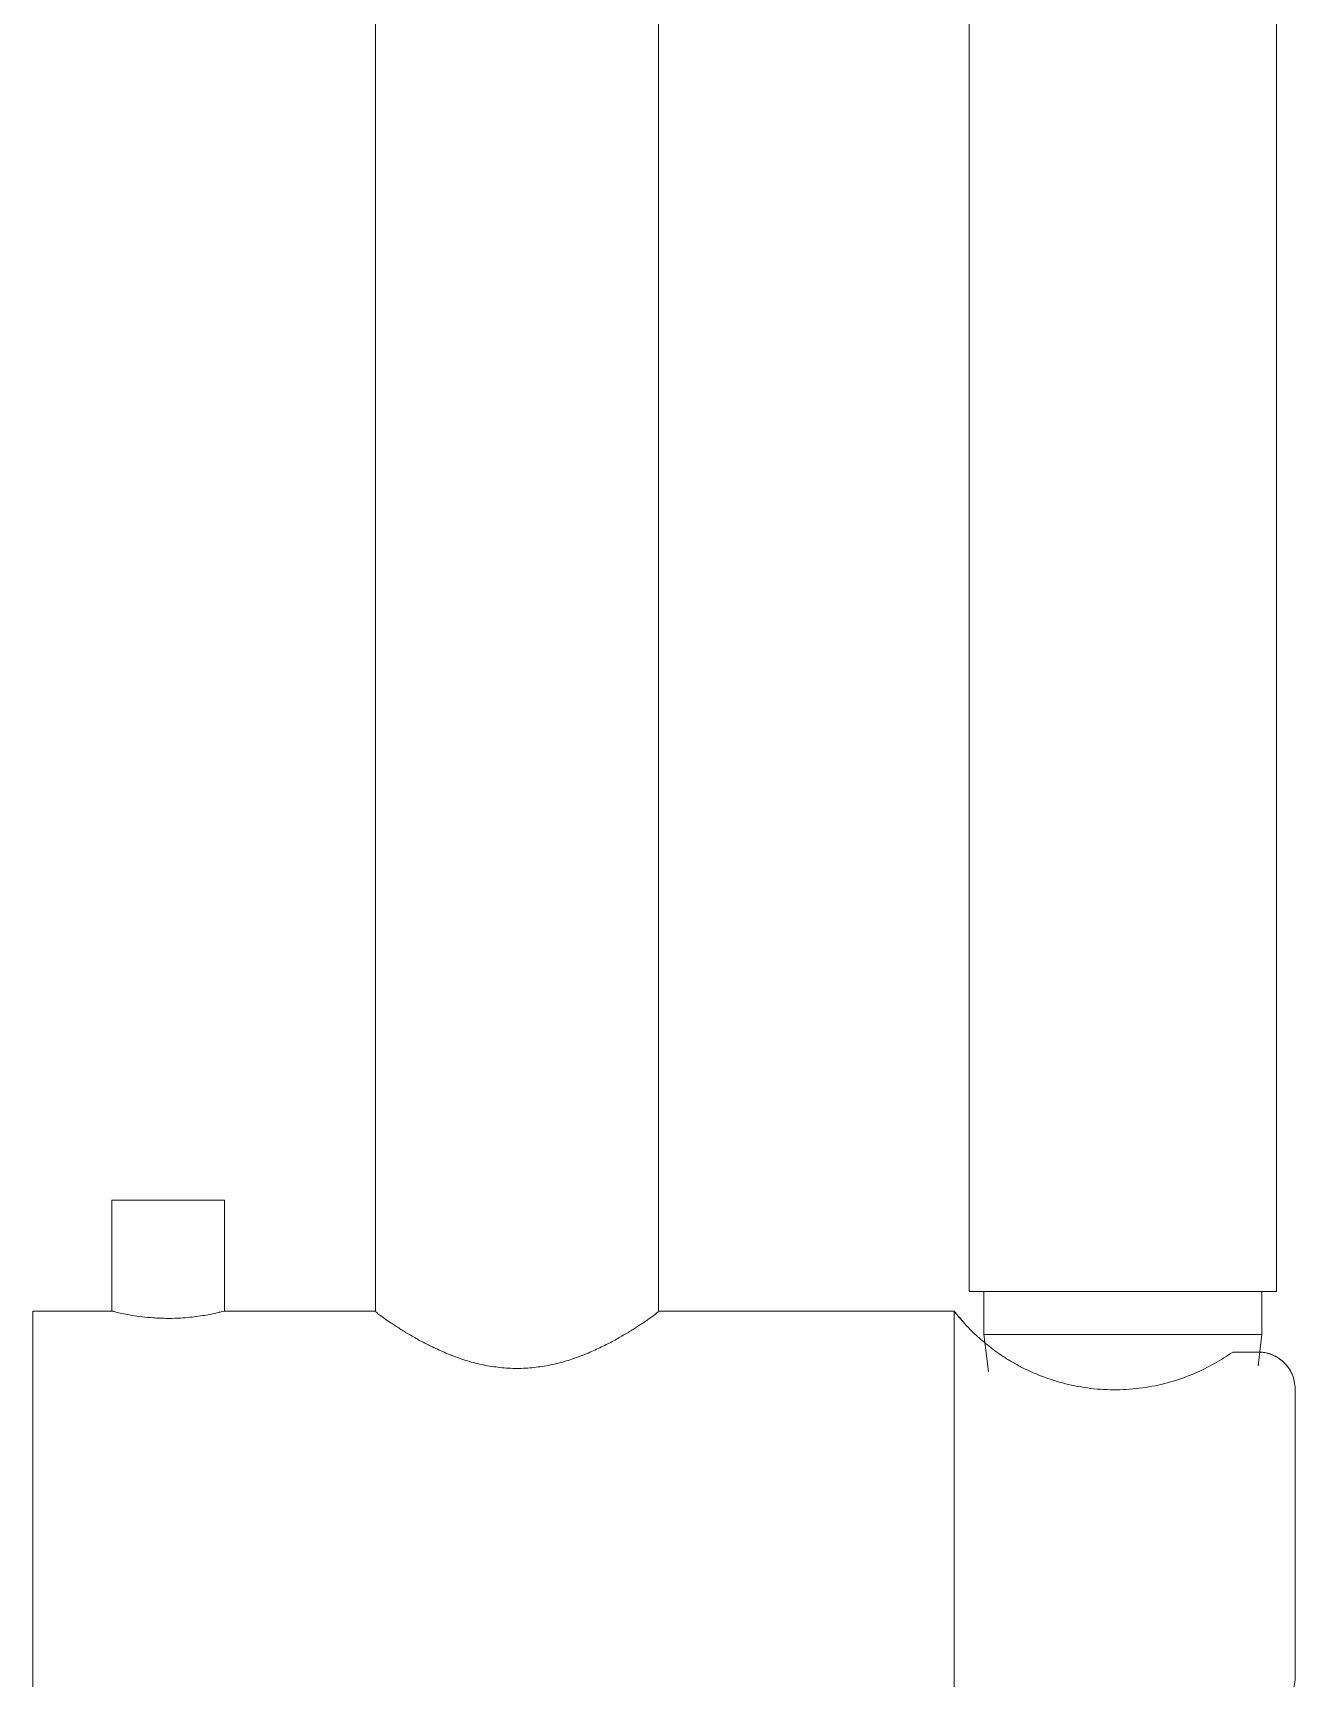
# Model space of a CAD drawing. Header units: millimetres. Extents: x -9622 to 8910, y -3000 to 10688.
# Drawn here: x 3677.9 to 3780.5, y 4456.5 to 4590.2 of the extents above; entities that cross this region are included whole.
import ezdxf

# ---------------------------------------------------------------- set-up
doc = ezdxf.new("R2010")
doc.units = ezdxf.units.MM
doc.layers.add('P-SANR-FIXT', color=6, linetype='Continuous', lineweight=9)

# ---------------------------------------------------------------- blocks, each defined once
blk = doc.blocks.new('Plumbing_Fixtures-Grohe-Allure-Rainshower_Shower_System_Wall_Mounted-12-METRIC - Allure 27 469 000-445960-D-D')
at = {"layer": 'P-SANR-FIXT'}
for p, q in [((3705.74, 5002.29), (3705.74, 4486.29)), ((3728.74, 4486.29), (3728.74, 5002.29)), ((3753.99, 4617.89), (3753.99, 4487.89)), ((3778.99, 4487.89), (3778.99, 4617.89)), ((3684.31, 4495.3), (3684.31, 4486.3)), ((3693.47, 4495.3), (3684.31, 4495.3)), ((3684.92, 4495.3), (3684.31, 4495.3)), ((3693.47, 4495.3), (3692.86, 4495.3)), ((3693.47, 4486.3), (3693.47, 4495.3)), ((3753.99, 4487.89), (3778.99, 4487.89)), ((3755.19, 4487.89), (3755.19, 4484.39)), ((3777.79, 4484.39), (3777.79, 4487.89)), ((3684.31, 4486.3), (3677.89, 4486.3)), ((3677.89, 4486.3), (3677.89, 4485.52)), ((3677.89, 4486.3), (3677.89, 4450.3)), ((3705.76, 4486.3), (3693.47, 4486.3)), ((3752.78, 4486.3), (3728.73, 4486.3)), ((3752.78, 4486.3), (3752.78, 4450.3)), ((3752.78, 4450.3), (3752.78, 4486.3)), ((3755.19, 4484.39), (3755.56, 4481.39)), ((3777.79, 4484.39), (3755.19, 4484.39)), ((3777.49, 4481.86), (3777.79, 4484.39)), ((3777.49, 4482.97), (3775.42, 4482.97)), ((3780.49, 4456.47), (3780.49, 4479.97))]:
    blk.add_line(p, q, dxfattribs=at)
for points in [[(3684.31, 4486.3), (3684.31, 4486.3), (3684.36, 4486.29), (3684.5, 4486.25), (3684.59, 4486.23)], [(3693.19, 4486.23), (3693.38, 4486.27), (3693.47, 4486.3), (3693.47, 4486.3)]]:
    blk.add_open_spline(points, degree=3, dxfattribs=at)
for points, knots in [([(3693.47, 4486.3), (3693.47, 4486.3), (3693.42, 4486.29), (3693.22, 4486.24), (3692.87, 4486.16), (3692.42, 4486.06), (3691.85, 4485.95), (3691.2, 4485.85), (3690.47, 4485.77), (3689.63, 4485.71), (3688.86, 4485.7), (3688.19, 4485.72), (3687.54, 4485.75), (3686.75, 4485.83), (3685.92, 4485.95), (3685.23, 4486.08), (3684.53, 4486.24), (3684.32, 4486.3), (3684.31, 4486.3)], [0, 0, 0, 0, 0.055556, 0.111111, 0.166667, 0.222222, 0.277778, 0.333333, 0.388889, 0.444444, 0.513889, 0.548611, 0.583333, 0.652778, 0.722222, 0.791667, 0.861111, 1, 1, 1, 1]), ([(3705.76, 4486.3), (3705.71, 4486.29), (3705.81, 4486.19), (3706.19, 4485.89), (3706.49, 4485.68), (3706.75, 4485.5), (3707.04, 4485.31), (3707.36, 4485.09), (3707.71, 4484.87), (3708.09, 4484.63), (3708.49, 4484.39), (3708.93, 4484.14), (3709.38, 4483.88), (3709.78, 4483.68), (3710.12, 4483.51), (3710.46, 4483.34), (3710.9, 4483.13), (3711.36, 4482.93), (3711.74, 4482.77), (3712.02, 4482.66), (3712.32, 4482.56), (3712.72, 4482.41), (3713.23, 4482.24), (3713.87, 4482.06), (3714.51, 4481.91), (3715.18, 4481.8), (3716.08, 4481.68), (3716.78, 4481.64), (3717.24, 4481.63)], [0, 0, 0, 0, 0.142857, 0.214286, 0.25, 0.285714, 0.321429, 0.357143, 0.392857, 0.428571, 0.464286, 0.5, 0.535714, 0.571429, 0.589286, 0.607143, 0.642857, 0.678571, 0.696429, 0.714286, 0.732143, 0.75, 0.785714, 0.821429, 0.857143, 0.892857, 0.928571, 1, 1, 1, 1]), ([(3717.24, 4481.63), (3717.71, 4481.64), (3718.4, 4481.68), (3719.3, 4481.8), (3719.97, 4481.91), (3720.62, 4482.06), (3721.25, 4482.24), (3721.76, 4482.41), (3722.16, 4482.56), (3722.46, 4482.66), (3722.75, 4482.77), (3723.13, 4482.93), (3723.58, 4483.13), (3724.11, 4483.39), (3724.62, 4483.63), (3725.1, 4483.88), (3725.56, 4484.14), (3725.99, 4484.39), (3726.4, 4484.63), (3726.78, 4484.87), (3727.13, 4485.09), (3727.45, 4485.31), (3727.74, 4485.5), (3727.99, 4485.68), (3728.29, 4485.89), (3728.68, 4486.19), (3728.77, 4486.29), (3728.73, 4486.3)], [0, 0, 0, 0, 0.071429, 0.107143, 0.142857, 0.178571, 0.214286, 0.25, 0.267857, 0.285714, 0.303571, 0.321429, 0.357143, 0.392857, 0.428571, 0.464286, 0.5, 0.535714, 0.571429, 0.607143, 0.642857, 0.678571, 0.714286, 0.75, 0.785714, 0.857143, 1, 1, 1, 1]), ([(3775.42, 4482.97), (3774.95, 4482.64), (3773.96, 4482.01), (3772.3, 4481.18), (3770.38, 4480.5), (3768.35, 4480.05), (3766.25, 4479.86), (3764.13, 4479.94), (3762.06, 4480.3), (3760.09, 4480.88), (3758.61, 4481.54), (3757.51, 4482.14), (3756.51, 4482.75), (3755.65, 4483.4), (3754.92, 4484.02), (3754.43, 4484.46), (3754.02, 4484.86), (3753.67, 4485.23), (3753.39, 4485.55), (3752.93, 4486.09), (3752.76, 4486.3), (3752.78, 4486.3)], [0, 0, 0, 0, 0.0625, 0.125, 0.1875, 0.25, 0.3125, 0.375, 0.4375, 0.5, 0.5625, 0.59375, 0.625, 0.6875, 0.71875, 0.75, 0.78125, 0.8125, 0.84375, 0.875, 1, 1, 1, 1]), ([(3752.78, 4486.3), (3752.77, 4486.3), (3752.83, 4486.21), (3753.14, 4485.85), (3753.56, 4485.36), (3754.02, 4484.86), (3754.29, 4484.59), (3754.44, 4484.45)], [0, 0, 0, 0, 0.0625, 0.125, 0.1875, 0.21875, 0.25, 0.25, 0.25, 0.25]), ([(3777.49, 4482.97), (3777.64, 4482.97), (3777.85, 4482.95), (3778.11, 4482.9), (3778.3, 4482.86), (3778.49, 4482.8), (3778.66, 4482.73), (3778.83, 4482.66), (3778.99, 4482.57), (3779.13, 4482.48), (3779.27, 4482.39), (3779.4, 4482.28), (3779.53, 4482.18), (3779.64, 4482.07), (3779.78, 4481.91), (3780.01, 4481.63), (3780.26, 4481.18), (3780.45, 4480.6), (3780.49, 4480.18), (3780.49, 4479.97)], [0, 0, 0, 0, 0.071429, 0.107143, 0.142857, 0.178571, 0.214286, 0.25, 0.285714, 0.321429, 0.357143, 0.392857, 0.428571, 0.464286, 0.5, 0.571429, 0.714286, 0.857143, 1, 1, 1, 1]), ([(3780.49, 4479.97), (3780.49, 4480.18), (3780.45, 4480.6), (3780.26, 4481.18), (3780.01, 4481.63), (3779.78, 4481.91), (3779.64, 4482.07), (3779.51, 4482.2), (3779.34, 4482.34), (3779.15, 4482.47), (3778.93, 4482.61), (3778.69, 4482.73), (3778.4, 4482.84), (3778.12, 4482.91), (3777.81, 4482.95), (3777.6, 4482.97), (3777.49, 4482.97)], [0, 0, 0, 0, 0.142857, 0.285714, 0.428571, 0.5, 0.535714, 0.571429, 0.625, 0.678571, 0.71875, 0.785714, 0.839286, 0.892857, 0.946429, 1, 1, 1, 1]), ([(3777.49, 4453.47), (3777.64, 4453.47), (3777.85, 4453.49), (3778.12, 4453.54), (3778.31, 4453.58), (3778.49, 4453.64), (3778.67, 4453.71), (3778.84, 4453.79), (3778.99, 4453.87), (3779.14, 4453.96), (3779.28, 4454.06), (3779.41, 4454.16), (3779.53, 4454.27), (3779.65, 4454.38), (3779.79, 4454.53), (3780.01, 4454.82), (3780.26, 4455.26), (3780.45, 4455.84), (3780.49, 4456.25), (3780.49, 4456.47)], [0, 0, 0, 0, 0.071429, 0.107143, 0.142857, 0.178571, 0.214286, 0.25, 0.285714, 0.321429, 0.357143, 0.392857, 0.428571, 0.464286, 0.5, 0.571429, 0.714286, 0.857143, 1, 1, 1, 1])]:
    blk.add_open_spline(points, degree=3, knots=knots, dxfattribs=at)

msp = doc.modelspace()

# ---------------------------------------------------------------- block references
at = {"layer": 'P-SANR-FIXT'}
msp.add_blockref('Plumbing_Fixtures-Grohe-Allure-Rainshower_Shower_System_Wall_Mounted-12-METRIC - Allure 27 469 000-445960-D-D', (0, 0), dxfattribs=at)

doc.saveas('drawing.dxf')
